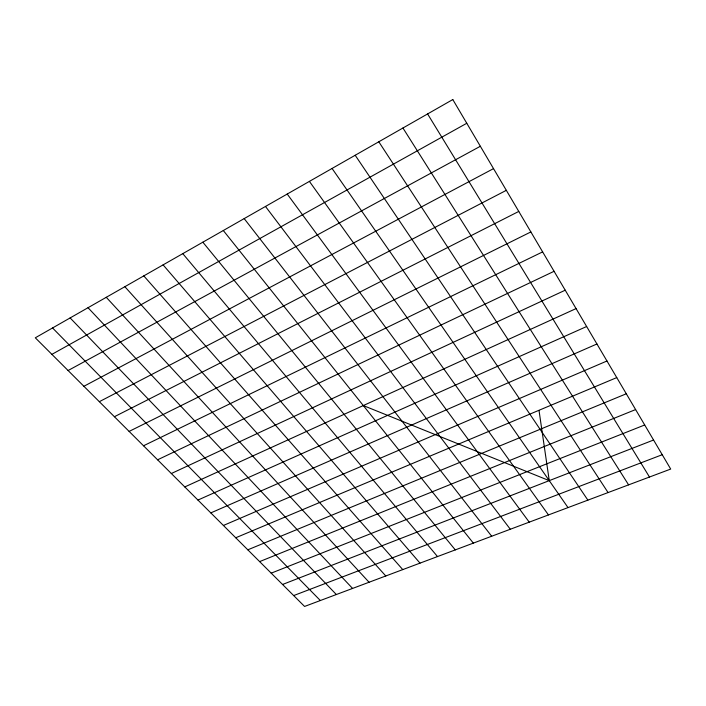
<?xml version="1.0" encoding="UTF-8"?>
<svg xmlns="http://www.w3.org/2000/svg" width="706" height="706" viewBox="0 0 706 706"><rect width="100%" height="100%" fill="white"/><g stroke="black" fill="none" stroke-linecap="round" stroke-linejoin="round"><path stroke-width="1.06" d="M51.9 354.359L466.781 123.268M68.094 370.518L480.354 146.274M83.899 386.288L493.529 168.619M99.334 401.679L506.334 190.329M114.407 416.716L518.778 211.429M129.127 431.41L530.868 231.939M143.521 445.768L542.632 251.892M157.588 459.8L554.078 271.298M171.337 473.523L565.224 290.192M184.787 486.937L576.07 308.593M197.945 500.06L586.642 326.516M210.812 512.9L596.941 343.981M223.405 525.467L606.975 360.995M235.742 537.769L616.762 377.595M247.815 549.815L626.301 393.78M259.631 561.605L635.612 409.568M271.21 573.157L644.702 424.977M282.559 584.48L653.571 440.023M293.678 595.573L662.237 454.717M363.316 405.562L549.259 480.645L539.022 410.46M52.553 327.955L320.347 600.524M70.132 317.921L336.347 594.523M88.029 307.71L352.576 588.433M106.271 297.305L369.061 582.247M124.856 286.698L385.785 575.972M143.795 275.887L402.764 569.601M163.095 264.874L420.008 563.132M182.775 253.648L437.508 556.557M202.843 242.193L455.291 549.895M223.308 230.518L473.338 543.117M244.179 218.604L491.676 536.233M265.482 206.452L510.306 529.244M287.218 194.044L529.235 522.149M309.404 181.389L548.465 514.93M332.058 168.46L568.012 507.596M355.189 155.267L587.877 500.139M378.804 141.782L608.069 492.567M402.941 128.015L628.596 484.863M427.598 113.94L649.476 477.027M452.802 99.555L35.3 337.803L304.577 606.445L670.7 469.066L452.802 99.555"/></g></svg>
